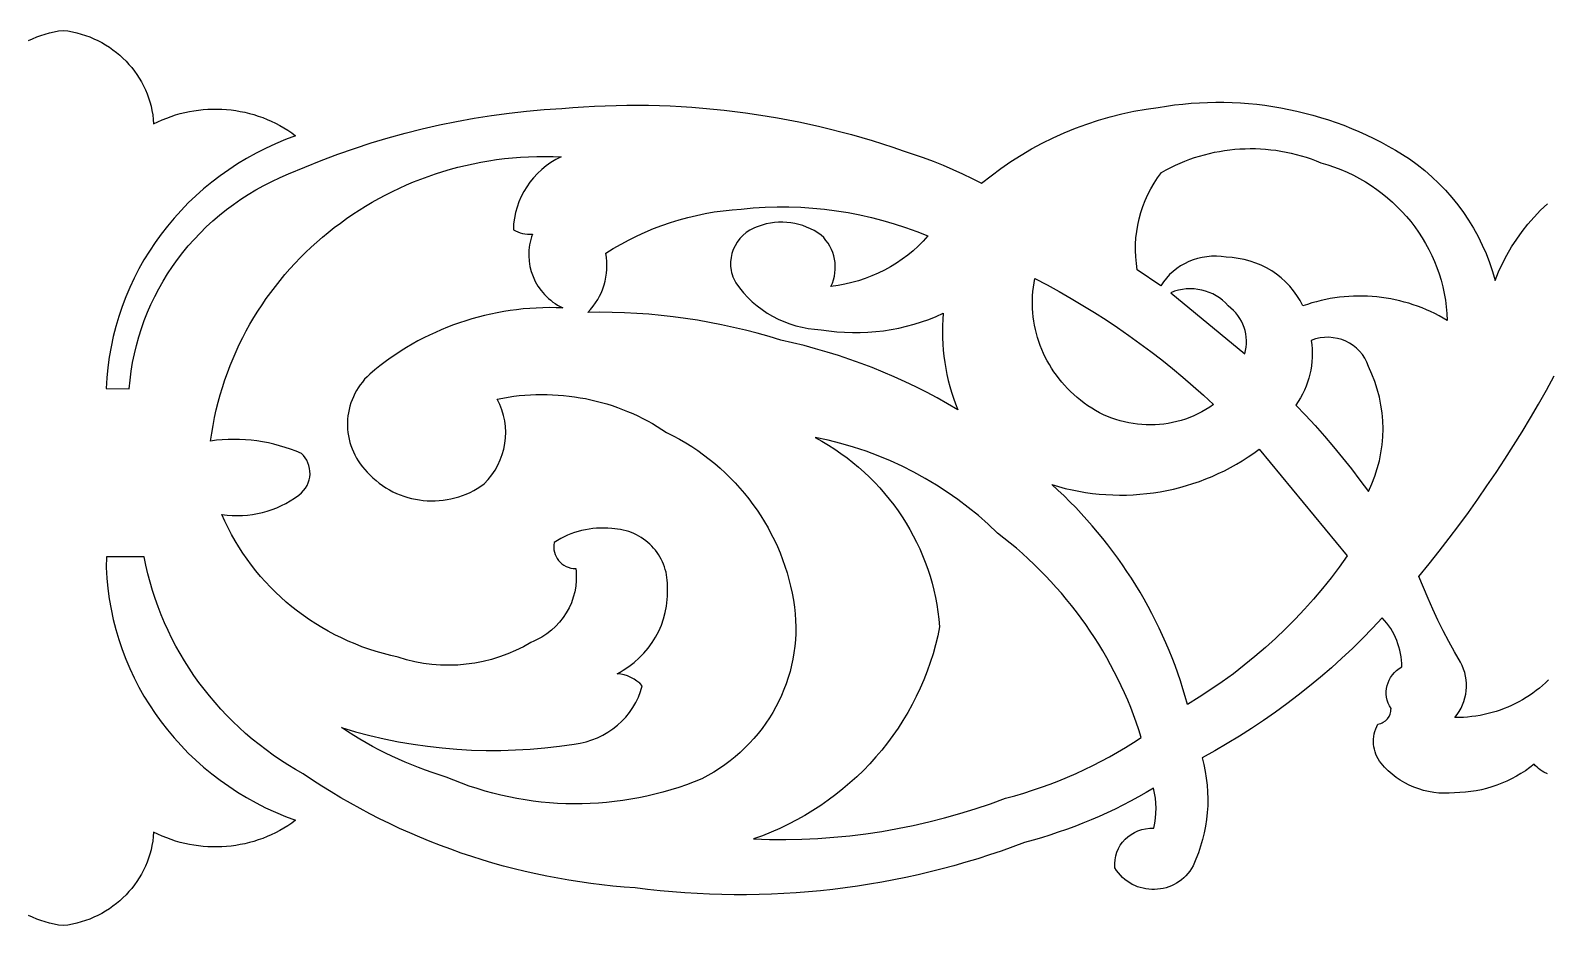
# Model space of a CAD drawing. Extents: x 3705 to 4265, y -775 to -720.
# Drawn here: x 3888.8 to 3980.8, y -774.5 to -720.2 of the extents above; entities that cross this region are included whole.
import ezdxf

# ---------------------------------------------------------------- set-up
doc = ezdxf.new("R2010")
doc.units = 0
doc.layers.add('CADRE', color=1, linetype='CONTINUOUS')

msp = doc.modelspace()

# ---------------------------------------------------------------- linework, layer by layer
at = {"layer": 'CADRE'}
for points in [[(3888.644, -720.851), (3888.889, -720.736), (3889.139, -720.632), (3889.394, -720.537), (3889.656, -720.453), (3889.922, -720.38), (3890.193, -720.318), (3890.469, -720.267), (3890.749, -720.229), (3891.029, -720.267), (3891.305, -720.318), (3891.576, -720.38), (3891.842, -720.453), (3892.104, -720.537), (3892.359, -720.632), (3892.609, -720.736), (3892.854, -720.851), (3893.091, -720.976), (3893.323, -721.11), (3893.548, -721.254), (3893.765, -721.406), (3893.976, -721.567), (3894.178, -721.736), (3894.373, -721.914), (3894.56, -722.099), (3894.739, -722.292), (3894.909, -722.492), (3895.07, -722.699), (3895.222, -722.913), (3895.365, -723.133), (3895.497, -723.36), (3895.62, -723.592), (3895.733, -723.83), (3895.835, -724.073), (3895.927, -724.322), (3896.007, -724.575), (3896.076, -724.833), (3896.134, -725.095), (3896.18, -725.361), (3896.213, -725.63), (3896.235, -725.903), (3896.496, -725.775), (3896.76, -725.656), (3897.028, -725.547), (3897.298, -725.449), (3897.571, -725.36), (3897.846, -725.281), (3898.122, -725.212), (3898.401, -725.152), (3898.681, -725.103), (3898.961, -725.063), (3899.243, -725.033), (3899.525, -725.013), (3899.808, -725.003), (3900.09, -725.002), (3900.372, -725.011), (3900.653, -725.03), (3900.934, -725.058), (3901.214, -725.096), (3901.492, -725.144), (3901.768, -725.201), (3902.042, -725.268), (3902.315, -725.344), (3902.584, -725.429), (3902.851, -725.524), (3903.115, -725.629), (3903.375, -725.743), (3903.632, -725.867), (3903.885, -725.999), (3904.134, -726.141), (3904.378, -726.293), (3904.617, -726.454), (3904.852, -726.624), (3904.23, -726.857), (3903.622, -727.112), (3903.027, -727.387), (3902.446, -727.682), (3901.878, -727.997), (3901.326, -728.33), (3900.788, -728.682), (3900.266, -729.052), (3899.76, -729.44), (3899.269, -729.844), (3898.796, -730.265), (3898.339, -730.702), (3897.9, -731.154), (3897.478, -731.621), (3897.074, -732.102), (3896.689, -732.597), (3896.323, -733.105), (3895.976, -733.626), (3895.648, -734.159), (3895.341, -734.703), (3895.054, -735.259), (3894.789, -735.826), (3894.544, -736.403), (3894.321, -736.989), (3894.12, -737.584), (3893.941, -738.188), (3893.785, -738.8), (3893.653, -739.419), (3893.544, -740.045), (3893.459, -740.678), (3893.398, -741.317), (3893.362, -741.961), (3894.759, -741.985), (3894.807, -741.446), (3894.874, -740.912), (3894.96, -740.383), (3895.065, -739.859), (3895.188, -739.341), (3895.33, -738.829), (3895.489, -738.324), (3895.666, -737.826), (3895.86, -737.334), (3896.071, -736.851), (3896.299, -736.376), (3896.543, -735.909), (3896.803, -735.451), (3897.079, -735.002), (3897.371, -734.563), (3897.677, -734.134), (3897.999, -733.715), (3898.336, -733.307), (3898.686, -732.91), (3899.051, -732.524), (3899.43, -732.151), (3899.822, -731.79), (3900.228, -731.441), (3900.647, -731.106), (3901.078, -730.784), (3901.521, -730.476), (3901.977, -730.183), (3902.445, -729.903), (3902.924, -729.639), (3903.414, -729.391), (3903.915, -729.158), (3904.427, -728.941), (3905.412, -728.52), (3906.405, -728.121), (3907.407, -727.745), (3908.417, -727.392), (3909.434, -727.061), (3910.459, -726.754), (3911.49, -726.469), (3912.528, -726.208), (3913.572, -725.97), (3914.621, -725.755), (3915.676, -725.564), (3916.735, -725.397), (3917.799, -725.253), (3918.866, -725.132), (3919.937, -725.036), (3921.011, -724.964), (3921.668, -724.91), (3922.326, -724.864), (3922.983, -724.828), (3923.641, -724.8), (3924.299, -724.781), (3924.957, -724.771), (3925.614, -724.769), (3926.271, -724.777), (3926.928, -724.793), (3927.584, -724.817), (3928.24, -724.85), (3928.895, -724.892), (3929.549, -724.943), (3930.202, -725.002), (3930.855, -725.07), (3931.506, -725.146), (3932.156, -725.231), (3932.805, -725.325), (3933.453, -725.427), (3934.099, -725.538), (3934.743, -725.658), (3935.387, -725.786), (3936.028, -725.922), (3936.668, -726.067), (3937.305, -726.221), (3937.941, -726.383), (3938.575, -726.553), (3939.206, -726.732), (3939.836, -726.92), (3940.463, -727.116), (3941.087, -727.32), (3941.709, -727.533), (3942.326, -727.731), (3942.937, -727.943), (3943.542, -728.169), (3944.141, -728.41), (3944.735, -728.664), (3945.322, -728.932), (3945.902, -729.214), (3946.475, -729.509), (3947.052, -729.049), (3947.644, -728.61), (3948.251, -728.193), (3948.872, -727.798), (3949.506, -727.426), (3950.154, -727.076), (3950.814, -726.75), (3951.485, -726.448), (3952.168, -726.169), (3952.86, -725.913), (3953.562, -725.683), (3954.273, -725.476), (3954.992, -725.295), (3955.719, -725.139), (3956.453, -725.008), (3957.192, -724.903), (3957.69, -724.823), (3958.188, -724.755), (3958.687, -724.699), (3959.187, -724.654), (3959.686, -724.621), (3960.185, -724.6), (3960.684, -724.591), (3961.182, -724.593), (3961.68, -724.607), (3962.177, -724.632), (3962.672, -724.669), (3963.166, -724.717), (3963.659, -724.777), (3964.149, -724.848), (3964.638, -724.93), (3965.124, -725.024), (3965.608, -725.129), (3966.09, -725.245), (3966.568, -725.372), (3967.043, -725.51), (3967.515, -725.66), (3967.984, -725.82), (3968.448, -725.991), (3968.909, -726.174), (3969.366, -726.367), (3969.818, -726.571), (3970.266, -726.786), (3970.709, -727.011), (3971.146, -727.248), (3971.579, -727.494), (3972.006, -727.752), (3972.428, -728.02), (3972.903, -728.366), (3973.361, -728.73), (3973.8, -729.112), (3974.22, -729.512), (3974.622, -729.928), (3975.003, -730.36), (3975.365, -730.808), (3975.706, -731.27), (3976.025, -731.746), (3976.323, -732.235), (3976.599, -732.737), (3976.853, -733.251), (3977.083, -733.776), (3977.29, -734.311), (3977.473, -734.856), (3977.631, -735.411), (3977.846, -734.881), (3978.085, -734.363), (3978.348, -733.858), (3978.634, -733.367), (3978.943, -732.891), (3979.274, -732.43), (3979.627, -731.984), (3980, -731.555), (3980.393, -731.143), (3980.806, -730.749)], [(3980.875, -759.629), (3980.696, -759.802), (3980.511, -759.968), (3980.321, -760.129), (3980.126, -760.284), (3979.926, -760.432), (3979.722, -760.573), (3979.513, -760.709), (3979.3, -760.837), (3979.082, -760.959), (3978.861, -761.074), (3978.636, -761.182), (3978.408, -761.283), (3978.176, -761.377), (3977.941, -761.464), (3977.703, -761.543), (3977.462, -761.616), (3977.218, -761.68), (3976.972, -761.737), (3976.723, -761.787), (3976.472, -761.828), (3976.219, -761.862), (3975.965, -761.888), (3975.708, -761.906), (3975.451, -761.916), (3975.192, -761.917), (3975.333, -761.734), (3975.458, -761.543), (3975.568, -761.346), (3975.663, -761.142), (3975.741, -760.934), (3975.803, -760.721), (3975.85, -760.505), (3975.88, -760.286), (3975.894, -760.066), (3975.892, -759.846), (3975.874, -759.625), (3975.839, -759.406), (3975.787, -759.189), (3975.719, -758.974), (3975.634, -758.763), (3975.532, -758.557), (3975.17, -757.929), (3974.821, -757.294), (3974.486, -756.652), (3974.164, -756.004), (3973.856, -755.35), (3973.561, -754.69), (3973.28, -754.024), (3973.013, -753.353), (3973.633, -752.59), (3974.243, -751.821), (3974.843, -751.044), (3975.433, -750.259), (3976.013, -749.468), (3976.582, -748.67), (3977.14, -747.866), (3977.688, -747.054), (3978.225, -746.236), (3978.752, -745.411), (3979.268, -744.58), (3979.773, -743.743), (3980.267, -742.899), (3980.751, -742.049), (3981.223, -741.194)], [(3980.817, -765.337), (3980.588, -765.228), (3980.478, -765.164), (3980.373, -765.094), (3980.272, -765.017), (3980.175, -764.933), (3980.084, -764.844), (3979.997, -764.749), (3979.74, -764.95), (3979.474, -765.139), (3979.201, -765.317), (3978.921, -765.482), (3978.634, -765.636), (3978.342, -765.777), (3978.043, -765.906), (3977.739, -766.022), (3977.431, -766.125), (3977.117, -766.216), (3976.8, -766.294), (3976.48, -766.358), (3976.156, -766.409), (3975.829, -766.447), (3975.5, -766.471), (3975.169, -766.481), (3974.85, -766.506), (3974.533, -766.511), (3974.218, -766.497), (3973.905, -766.463), (3973.597, -766.411), (3973.294, -766.34), (3972.996, -766.25), (3972.705, -766.143), (3972.422, -766.019), (3972.147, -765.878), (3971.881, -765.719), (3971.625, -765.545), (3971.38, -765.354), (3971.148, -765.148), (3970.928, -764.926), (3970.721, -764.69), (3970.625, -764.559), (3970.539, -764.422), (3970.464, -764.282), (3970.401, -764.137), (3970.349, -763.989), (3970.307, -763.838), (3970.277, -763.685), (3970.259, -763.531), (3970.251, -763.376), (3970.255, -763.22), (3970.27, -763.065), (3970.297, -762.911), (3970.336, -762.758), (3970.386, -762.608), (3970.447, -762.46), (3970.52, -762.315), (3970.607, -762.297), (3970.69, -762.272), (3970.77, -762.24), (3970.845, -762.201), (3970.983, -762.106), (3971.1, -761.99), (3971.195, -761.856), (3971.264, -761.707), (3971.306, -761.546), (3971.315, -761.462), (3971.317, -761.376), (3971.22, -761.21), (3971.144, -761.038), (3971.087, -760.863), (3971.05, -760.685), (3971.031, -760.506), (3971.031, -760.327), (3971.049, -760.149), (3971.085, -759.975), (3971.138, -759.804), (3971.208, -759.639), (3971.295, -759.481), (3971.399, -759.332), (3971.518, -759.192), (3971.654, -759.063), (3971.804, -758.946), (3971.97, -758.843), (3971.966, -758.637), (3971.951, -758.432), (3971.927, -758.229), (3971.894, -758.028), (3971.851, -757.829), (3971.799, -757.633), (3971.737, -757.439), (3971.667, -757.248), (3971.587, -757.06), (3971.498, -756.876), (3971.401, -756.696), (3971.296, -756.521), (3971.181, -756.35), (3971.059, -756.183), (3970.928, -756.022), (3970.789, -755.866), (3970.196, -756.499), (3969.59, -757.119), (3968.972, -757.726), (3968.34, -758.32), (3967.697, -758.9), (3967.04, -759.467), (3966.372, -760.021), (3965.692, -760.561), (3965.001, -761.087), (3964.298, -761.598), (3963.584, -762.096), (3962.859, -762.579), (3962.123, -763.047), (3961.377, -763.5), (3960.621, -763.938), (3959.854, -764.361), (3959.958, -764.771), (3960.043, -765.183), (3960.109, -765.597), (3960.157, -766.013), (3960.187, -766.429), (3960.198, -766.846), (3960.191, -767.263), (3960.165, -767.678), (3960.121, -768.092), (3960.059, -768.505), (3959.979, -768.914), (3959.88, -769.321), (3959.764, -769.723), (3959.629, -770.122), (3959.477, -770.515), (3959.306, -770.904), (3959.211, -771.073), (3959.107, -771.232), (3958.993, -771.381), (3958.87, -771.519), (3958.74, -771.647), (3958.603, -771.763), (3958.459, -771.87), (3958.309, -771.965), (3958.154, -772.05), (3957.994, -772.124), (3957.83, -772.188), (3957.663, -772.241), (3957.493, -772.283), (3957.32, -772.314), (3957.146, -772.335), (3956.972, -772.345), (3956.796, -772.344), (3956.622, -772.332), (3956.448, -772.31), (3956.275, -772.276), (3956.105, -772.232), (3955.938, -772.177), (3955.775, -772.111), (3955.615, -772.034), (3955.46, -771.947), (3955.31, -771.848), (3955.167, -771.738), (3955.03, -771.618), (3954.9, -771.486), (3954.779, -771.344), (3954.665, -771.19), (3954.561, -771.025), (3954.551, -770.779), (3954.569, -770.538), (3954.613, -770.304), (3954.682, -770.08), (3954.775, -769.866), (3954.89, -769.665), (3955.025, -769.476), (3955.18, -769.303), (3955.352, -769.146), (3955.541, -769.007), (3955.744, -768.888), (3955.961, -768.789), (3956.189, -768.712), (3956.428, -768.659), (3956.676, -768.632), (3956.932, -768.631), (3956.99, -768.329), (3957.03, -768.026), (3957.054, -767.722), (3957.06, -767.417), (3957.048, -767.112), (3957.019, -766.808), (3956.973, -766.506), (3956.909, -766.205), (3956.45, -766.473), (3955.986, -766.733), (3955.518, -766.985), (3955.045, -767.228), (3954.569, -767.464), (3954.088, -767.691), (3953.603, -767.91), (3953.114, -768.12), (3952.622, -768.323), (3952.126, -768.516), (3951.626, -768.702), (3951.123, -768.878), (3950.617, -769.047), (3950.107, -769.206), (3949.594, -769.357), (3949.079, -769.499), (3948.374, -769.761), (3947.665, -770.012), (3946.953, -770.251), (3946.238, -770.479), (3945.52, -770.696), (3944.798, -770.902), (3944.074, -771.096), (3943.347, -771.28), (3942.618, -771.452), (3941.886, -771.612), (3941.152, -771.761), (3940.415, -771.899), (3939.677, -772.026), (3938.937, -772.141), (3938.195, -772.245), (3937.452, -772.338), (3936.707, -772.419), (3935.961, -772.488), (3935.214, -772.547), (3934.466, -772.593), (3933.717, -772.629), (3932.967, -772.652), (3932.217, -772.665), (3931.466, -772.665), (3930.715, -772.655), (3929.964, -772.632), (3929.212, -772.598), (3928.461, -772.553), (3927.71, -772.495), (3926.96, -772.427), (3926.21, -772.346), (3925.461, -772.254), (3924.783, -772.204), (3924.106, -772.142), (3923.432, -772.069), (3922.759, -771.986), (3922.089, -771.891), (3921.421, -771.785), (3920.755, -771.668), (3920.092, -771.541), (3919.432, -771.402), (3918.775, -771.253), (3918.12, -771.093), (3917.469, -770.922), (3916.821, -770.741), (3916.176, -770.549), (3915.535, -770.347), (3914.898, -770.134), (3914.264, -769.91), (3913.635, -769.677), (3913.009, -769.432), (3912.388, -769.178), (3911.771, -768.913), (3911.159, -768.638), (3910.551, -768.353), (3909.949, -768.058), (3909.351, -767.753), (3908.758, -767.437), (3908.17, -767.112), (3907.588, -766.777), (3907.011, -766.432), (3906.44, -766.077), (3905.875, -765.712), (3905.316, -765.338), (3904.845, -765.069), (3904.383, -764.79), (3903.931, -764.498), (3903.488, -764.196), (3903.055, -763.882), (3902.632, -763.558), (3902.219, -763.224), (3901.816, -762.879), (3901.424, -762.524), (3901.042, -762.16), (3900.67, -761.786), (3900.31, -761.403), (3899.961, -761.01), (3899.623, -760.609), (3899.296, -760.2), (3898.982, -759.782), (3898.678, -759.356), (3898.387, -758.922), (3898.108, -758.481), (3897.841, -758.032), (3897.587, -757.576), (3897.346, -757.113), (3897.117, -756.644), (3896.901, -756.168), (3896.698, -755.686), (3896.509, -755.198), (3896.333, -754.704), (3896.171, -754.205), (3896.023, -753.701), (3895.889, -753.191), (3895.769, -752.677), (3895.663, -752.158), (3893.376, -752.158), (3893.362, -752.808), (3893.398, -753.453), (3893.459, -754.091), (3893.544, -754.724), (3893.653, -755.35), (3893.785, -755.97), (3893.941, -756.582), (3894.12, -757.185), (3894.321, -757.781), (3894.544, -758.367), (3894.789, -758.944), (3895.054, -759.51), (3895.341, -760.066), (3895.648, -760.611), (3895.976, -761.144), (3896.323, -761.665), (3896.689, -762.173), (3897.074, -762.668), (3897.478, -763.149), (3897.9, -763.616), (3898.339, -764.068), (3898.796, -764.504), (3899.269, -764.925), (3899.76, -765.33), (3900.266, -765.717), (3900.788, -766.087), (3901.326, -766.439), (3901.878, -766.773), (3902.446, -767.088), (3903.027, -767.383), (3903.622, -767.658), (3904.23, -767.912), (3904.852, -768.146), (3904.617, -768.316), (3904.378, -768.477), (3904.134, -768.628), (3903.885, -768.77), (3903.632, -768.903), (3903.375, -769.026), (3903.115, -769.14), (3902.851, -769.245), (3902.584, -769.34), (3902.315, -769.426), (3902.042, -769.502), (3901.768, -769.569), (3901.492, -769.626), (3901.214, -769.673), (3900.934, -769.711), (3900.653, -769.74), (3900.372, -769.758), (3900.09, -769.767), (3899.808, -769.767), (3899.525, -769.756), (3899.243, -769.736), (3898.961, -769.706), (3898.681, -769.667), (3898.401, -769.617), (3898.122, -769.558), (3897.846, -769.489), (3897.571, -769.41), (3897.298, -769.321), (3897.028, -769.222), (3896.76, -769.113), (3896.496, -768.995), (3896.235, -768.866), (3896.213, -769.139), (3896.18, -769.409), (3896.134, -769.675), (3896.076, -769.937), (3896.007, -770.194), (3895.927, -770.448), (3895.835, -770.696), (3895.733, -770.939), (3895.62, -771.177), (3895.497, -771.41), (3895.365, -771.636), (3895.222, -771.857), (3895.07, -772.07), (3894.909, -772.278), (3894.739, -772.478), (3894.56, -772.671), (3894.373, -772.856), (3894.178, -773.033), (3893.976, -773.203), (3893.765, -773.364), (3893.548, -773.516), (3893.323, -773.659), (3893.091, -773.793), (3892.854, -773.918), (3892.609, -774.033), (3892.359, -774.138), (3892.104, -774.233), (3891.842, -774.317), (3891.576, -774.39), (3891.305, -774.452), (3891.029, -774.502), (3890.749, -774.541), (3890.469, -774.502), (3890.193, -774.452), (3889.922, -774.39), (3889.656, -774.317), (3889.394, -774.233), (3889.139, -774.138), (3888.889, -774.033), (3888.644, -773.918)]]:
    msp.add_lwpolyline(points, dxfattribs=at)
for points in [[(3955.919, -734.759), (3955.863, -734.368), (3955.827, -733.977), (3955.812, -733.586), (3955.817, -733.196), (3955.842, -732.808), (3955.887, -732.422), (3955.951, -732.039), (3956.035, -731.66), (3956.139, -731.286), (3956.261, -730.916), (3956.402, -730.553), (3956.562, -730.196), (3956.741, -729.846), (3956.938, -729.505), (3957.154, -729.172), (3957.387, -728.849), (3957.665, -728.694), (3957.946, -728.548), (3958.23, -728.411), (3958.518, -728.283), (3958.809, -728.163), (3959.102, -728.052), (3959.399, -727.949), (3959.697, -727.856), (3959.998, -727.771), (3960.301, -727.695), (3960.606, -727.627), (3960.913, -727.569), (3961.221, -727.519), (3961.53, -727.478), (3961.84, -727.446), (3962.15, -727.422), (3962.462, -727.408), (3962.774, -727.402), (3963.085, -727.405), (3963.397, -727.417), (3963.709, -727.438), (3964.02, -727.468), (3964.331, -727.507), (3964.64, -727.554), (3964.949, -727.611), (3965.256, -727.676), (3965.562, -727.751), (3965.866, -727.834), (3966.168, -727.927), (3966.468, -728.028), (3966.766, -728.139), (3967.061, -728.258), (3967.473, -728.382), (3967.877, -728.52), (3968.273, -728.673), (3968.659, -728.841), (3969.037, -729.022), (3969.406, -729.217), (3969.764, -729.425), (3970.113, -729.646), (3970.452, -729.88), (3970.78, -730.125), (3971.097, -730.383), (3971.404, -730.651), (3971.698, -730.931), (3971.982, -731.221), (3972.253, -731.522), (3972.511, -731.832), (3972.757, -732.151), (3972.991, -732.48), (3973.21, -732.818), (3973.417, -733.164), (3973.61, -733.518), (3973.788, -733.879), (3973.952, -734.248), (3974.101, -734.623), (3974.236, -735.005), (3974.355, -735.393), (3974.458, -735.787), (3974.546, -736.186), (3974.617, -736.59), (3974.672, -736.999), (3974.71, -737.412), (3974.73, -737.829), (3974.483, -737.684), (3974.232, -737.546), (3973.978, -737.415), (3973.721, -737.292), (3973.461, -737.177), (3973.198, -737.069), (3972.932, -736.968), (3972.664, -736.875), (3972.394, -736.789), (3972.122, -736.712), (3971.849, -736.641), (3971.573, -736.578), (3971.296, -736.523), (3971.017, -736.476), (3970.738, -736.436), (3970.457, -736.403), (3970.176, -736.379), (3969.894, -736.362), (3969.611, -736.353), (3969.328, -736.351), (3969.045, -736.358), (3968.762, -736.372), (3968.479, -736.394), (3968.197, -736.423), (3967.915, -736.461), (3967.634, -736.506), (3967.353, -736.559), (3967.074, -736.62), (3966.796, -736.689), (3966.52, -736.766), (3966.245, -736.851), (3965.972, -736.944), (3965.802, -736.621), (3965.61, -736.313), (3965.398, -736.021), (3965.168, -735.746), (3964.919, -735.488), (3964.653, -735.248), (3964.371, -735.027), (3964.075, -734.825), (3963.765, -734.643), (3963.443, -734.482), (3963.109, -734.343), (3962.765, -734.225), (3962.412, -734.131), (3962.051, -734.06), (3961.683, -734.014), (3961.309, -733.992), (3961.016, -733.952), (3960.723, -733.934), (3960.433, -733.937), (3960.145, -733.962), (3959.862, -734.007), (3959.584, -734.072), (3959.313, -734.157), (3959.049, -734.261), (3958.794, -734.383), (3958.548, -734.524), (3958.314, -734.682), (3958.091, -734.858), (3957.882, -735.05), (3957.687, -735.258), (3957.507, -735.482), (3957.344, -735.721)], [(3899.691, -745.143), (3899.76, -744.665), (3899.84, -744.19), (3899.931, -743.72), (3900.034, -743.255), (3900.147, -742.794), (3900.271, -742.337), (3900.407, -741.885), (3900.552, -741.438), (3900.709, -740.997), (3900.875, -740.56), (3901.052, -740.128), (3901.238, -739.702), (3901.434, -739.281), (3901.64, -738.865), (3901.856, -738.456), (3902.081, -738.052), (3902.315, -737.654), (3902.558, -737.263), (3902.811, -736.877), (3903.072, -736.498), (3903.341, -736.125), (3903.619, -735.759), (3903.906, -735.399), (3904.2, -735.046), (3904.503, -734.7), (3904.813, -734.362), (3905.132, -734.03), (3905.457, -733.705), (3905.791, -733.388), (3906.131, -733.079), (3906.479, -732.777), (3906.833, -732.483), (3907.195, -732.197), (3907.563, -731.919), (3907.938, -731.649), (3908.319, -731.387), (3908.706, -731.134), (3909.099, -730.889), (3909.499, -730.652), (3909.904, -730.425), (3910.314, -730.206), (3910.73, -729.996), (3911.152, -729.796), (3911.579, -729.604), (3912.01, -729.422), (3912.447, -729.25), (3912.888, -729.087), (3913.334, -728.934), (3913.784, -728.79), (3914.239, -728.657), (3914.698, -728.533), (3915.16, -728.42), (3915.627, -728.317), (3916.097, -728.225), (3916.571, -728.143), (3917.048, -728.072), (3917.528, -728.011), (3918.012, -727.962), (3918.498, -727.924), (3918.987, -727.896), (3919.479, -727.88), (3919.973, -727.876), (3920.47, -727.883), (3920.968, -727.902), (3920.648, -728.067), (3920.342, -728.253), (3920.053, -728.456), (3919.781, -728.678), (3919.525, -728.915), (3919.288, -729.169), (3919.07, -729.436), (3918.871, -729.717), (3918.692, -730.011), (3918.534, -730.315), (3918.398, -730.63), (3918.284, -730.955), (3918.192, -731.287), (3918.124, -731.627), (3918.08, -731.973), (3918.061, -732.325), (3918.193, -732.397), (3918.331, -732.459), (3918.472, -732.509), (3918.617, -732.548), (3918.765, -732.576), (3918.915, -732.592), (3919.066, -732.596), (3919.218, -732.588), (3919.161, -732.751), (3919.113, -732.914), (3919.072, -733.078), (3919.04, -733.243), (3919.016, -733.408), (3919, -733.573), (3918.992, -733.737), (3918.991, -733.901), (3919.013, -734.227), (3919.065, -734.548), (3919.146, -734.862), (3919.255, -735.167), (3919.392, -735.462), (3919.556, -735.744), (3919.746, -736.012), (3919.96, -736.263), (3920.077, -736.382), (3920.2, -736.496), (3920.328, -736.606), (3920.463, -736.71), (3920.603, -736.808), (3920.749, -736.901), (3920.9, -736.987), (3921.057, -737.068), (3920.654, -737.055), (3920.252, -737.051), (3919.852, -737.057), (3919.452, -737.073), (3919.053, -737.098), (3918.656, -737.131), (3918.26, -737.175), (3917.866, -737.227), (3917.474, -737.289), (3917.084, -737.359), (3916.696, -737.439), (3916.311, -737.527), (3915.927, -737.624), (3915.547, -737.73), (3915.17, -737.845), (3914.795, -737.969), (3914.424, -738.101), (3914.056, -738.242), (3913.691, -738.392), (3913.33, -738.55), (3912.973, -738.716), (3912.62, -738.891), (3912.271, -739.074), (3911.927, -739.265), (3911.587, -739.465), (3911.251, -739.672), (3910.921, -739.888), (3910.595, -740.112), (3910.275, -740.344), (3909.959, -740.583), (3909.65, -740.831), (3909.346, -741.086), (3909.188, -741.239), (3909.039, -741.398), (3908.901, -741.562), (3908.772, -741.731), (3908.653, -741.905), (3908.544, -742.084), (3908.445, -742.266), (3908.356, -742.452), (3908.276, -742.641), (3908.207, -742.833), (3908.147, -743.028), (3908.097, -743.224), (3908.057, -743.422), (3908.027, -743.622), (3908.007, -743.823), (3907.997, -744.024), (3907.997, -744.226), (3908.006, -744.427), (3908.026, -744.628), (3908.056, -744.828), (3908.095, -745.027), (3908.145, -745.224), (3908.204, -745.419), (3908.274, -745.612), (3908.353, -745.802), (3908.443, -745.989), (3908.543, -746.172), (3908.652, -746.352), (3908.772, -746.527), (3908.902, -746.698), (3909.042, -746.863), (3909.192, -747.024), (3909.364, -747.208), (3909.544, -747.382), (3909.731, -747.546), (3909.924, -747.7), (3910.123, -747.844), (3910.328, -747.978), (3910.538, -748.101), (3910.752, -748.214), (3910.972, -748.317), (3911.195, -748.409), (3911.422, -748.492), (3911.652, -748.563), (3911.885, -748.624), (3912.12, -748.675), (3912.357, -748.715), (3912.596, -748.745), (3912.836, -748.763), (3913.077, -748.772), (3913.318, -748.769), (3913.559, -748.756), (3913.799, -748.731), (3914.039, -748.696), (3914.277, -748.651), (3914.513, -748.594), (3914.748, -748.526), (3914.98, -748.447), (3915.208, -748.357), (3915.434, -748.256), (3915.656, -748.144), (3915.873, -748.021), (3916.086, -747.886), (3916.294, -747.74), (3916.541, -747.475), (3916.762, -747.195), (3916.957, -746.902), (3917.127, -746.597), (3917.271, -746.282), (3917.389, -745.958), (3917.481, -745.627), (3917.546, -745.291), (3917.584, -744.951), (3917.595, -744.609), (3917.579, -744.266), (3917.535, -743.924), (3917.463, -743.585), (3917.363, -743.249), (3917.235, -742.919), (3917.079, -742.597), (3917.414, -742.532), (3917.75, -742.476), (3918.086, -742.428), (3918.423, -742.389), (3918.76, -742.358), (3919.097, -742.336), (3919.434, -742.323), (3919.771, -742.317), (3920.108, -742.32), (3920.444, -742.332), (3920.779, -742.351), (3921.113, -742.379), (3921.447, -742.415), (3921.779, -742.459), (3922.109, -742.512), (3922.439, -742.572), (3922.766, -742.641), (3923.092, -742.718), (3923.415, -742.802), (3923.737, -742.895), (3924.056, -742.996), (3924.372, -743.105), (3924.686, -743.221), (3924.997, -743.346), (3925.305, -743.478), (3925.61, -743.618), (3925.911, -743.766), (3926.209, -743.921), (3926.503, -744.085), (3926.794, -744.256), (3927.08, -744.434), (3927.363, -744.62), (3927.756, -744.82), (3928.142, -745.031), (3928.519, -745.252), (3928.889, -745.484), (3929.249, -745.726), (3929.601, -745.977), (3929.944, -746.239), (3930.278, -746.51), (3930.603, -746.79), (3930.918, -747.079), (3931.224, -747.377), (3931.519, -747.683), (3931.805, -747.998), (3932.081, -748.32), (3932.347, -748.651), (3932.602, -748.988), (3932.847, -749.333), (3933.08, -749.686), (3933.303, -750.045), (3933.514, -750.41), (3933.715, -750.782), (3933.903, -751.16), (3934.08, -751.544), (3934.245, -751.933), (3934.398, -752.328), (3934.539, -752.728), (3934.668, -753.133), (3934.784, -753.542), (3934.887, -753.956), (3934.977, -754.374), (3935.054, -754.796), (3935.118, -755.221), (3935.161, -755.621), (3935.188, -756.019), (3935.2, -756.415), (3935.195, -756.81), (3935.175, -757.203), (3935.14, -757.593), (3935.09, -757.981), (3935.025, -758.365), (3934.945, -758.745), (3934.85, -759.121), (3934.742, -759.493), (3934.619, -759.861), (3934.482, -760.223), (3934.331, -760.579), (3934.167, -760.93), (3933.99, -761.274), (3933.8, -761.612), (3933.596, -761.943), (3933.38, -762.267), (3933.152, -762.582), (3932.911, -762.89), (3932.658, -763.189), (3932.393, -763.48), (3932.117, -763.761), (3931.829, -764.032), (3931.529, -764.294), (3931.219, -764.545), (3930.897, -764.786), (3930.565, -765.016), (3930.223, -765.234), (3929.87, -765.44), (3929.507, -765.634), (3929.039, -765.821), (3928.569, -765.996), (3928.094, -766.159), (3927.617, -766.309), (3927.137, -766.447), (3926.654, -766.573), (3926.168, -766.686), (3925.681, -766.787), (3925.191, -766.876), (3924.7, -766.952), (3924.208, -767.017), (3923.714, -767.069), (3923.22, -767.108), (3922.725, -767.135), (3922.229, -767.151), (3921.733, -767.153), (3921.238, -767.144), (3920.742, -767.122), (3920.248, -767.088), (3919.754, -767.042), (3919.261, -766.983), (3918.769, -766.912), (3918.279, -766.829), (3917.791, -766.734), (3917.305, -766.626), (3916.822, -766.506), (3916.341, -766.374), (3915.862, -766.229), (3915.387, -766.073), (3914.915, -765.904), (3914.447, -765.722), (3913.983, -765.529), (3913.56, -765.397), (3913.141, -765.257), (3912.724, -765.109), (3912.311, -764.954), (3911.9, -764.792), (3911.494, -764.622), (3911.09, -764.445), (3910.69, -764.26), (3910.294, -764.068), (3909.902, -763.869), (3909.514, -763.663), (3909.129, -763.449), (3908.749, -763.228), (3908.373, -763.001), (3908.001, -762.766), (3907.634, -762.524), (3908.491, -762.776), (3909.354, -763.003), (3910.223, -763.204), (3911.096, -763.381), (3911.974, -763.532), (3912.855, -763.658), (3913.74, -763.759), (3914.627, -763.835), (3915.515, -763.885), (3916.405, -763.91), (3917.296, -763.91), (3918.187, -763.884), (3919.078, -763.833), (3919.968, -763.756), (3920.856, -763.654), (3921.742, -763.526), (3922.113, -763.469), (3922.475, -763.386), (3922.826, -763.277), (3923.166, -763.143), (3923.492, -762.987), (3923.804, -762.807), (3924.1, -762.606), (3924.38, -762.385), (3924.643, -762.144), (3924.886, -761.884), (3925.109, -761.607), (3925.311, -761.314), (3925.49, -761.005), (3925.646, -760.681), (3925.777, -760.344), (3925.881, -759.995), (3925.729, -759.84), (3925.563, -759.702), (3925.385, -759.581), (3925.195, -759.478), (3924.996, -759.394), (3924.789, -759.328), (3924.575, -759.282), (3924.356, -759.257), (3924.543, -759.157), (3924.724, -759.051), (3925.072, -758.821), (3925.399, -758.569), (3925.704, -758.298), (3925.988, -758.006), (3926.248, -757.698), (3926.484, -757.372), (3926.696, -757.032), (3926.882, -756.678), (3927.042, -756.312), (3927.175, -755.935), (3927.28, -755.549), (3927.356, -755.154), (3927.403, -754.752), (3927.416, -754.549), (3927.42, -754.345), (3927.417, -754.14), (3927.407, -753.934), (3927.408, -753.76), (3927.4, -753.589), (3927.383, -753.419), (3927.358, -753.252), (3927.325, -753.087), (3927.283, -752.926), (3927.233, -752.768), (3927.176, -752.612), (3927.111, -752.461), (3927.038, -752.313), (3926.959, -752.169), (3926.873, -752.03), (3926.78, -751.894), (3926.681, -751.764), (3926.575, -751.638), (3926.463, -751.517), (3926.346, -751.402), (3926.223, -751.292), (3926.094, -751.188), (3925.961, -751.09), (3925.822, -750.998), (3925.679, -750.912), (3925.531, -750.833), (3925.378, -750.761), (3925.222, -750.696), (3925.062, -750.638), (3924.898, -750.588), (3924.73, -750.545), (3924.559, -750.51), (3924.385, -750.484), (3924.209, -750.465), (3924.029, -750.456), (3923.799, -750.434), (3923.568, -750.423), (3923.338, -750.422), (3923.109, -750.431), (3922.881, -750.45), (3922.654, -750.48), (3922.429, -750.519), (3922.206, -750.567), (3921.986, -750.626), (3921.769, -750.694), (3921.554, -750.771), (3921.344, -750.858), (3921.137, -750.955), (3920.934, -751.06), (3920.736, -751.175), (3920.543, -751.299), (3920.518, -751.45), (3920.511, -751.599), (3920.521, -751.746), (3920.548, -751.888), (3920.591, -752.024), (3920.649, -752.155), (3920.72, -752.278), (3920.805, -752.393), (3920.902, -752.498), (3921.011, -752.593), (3921.13, -752.676), (3921.258, -752.746), (3921.395, -752.803), (3921.54, -752.845), (3921.693, -752.871), (3921.851, -752.88), (3921.87, -753.059), (3921.881, -753.238), (3921.88, -753.593), (3921.849, -753.943), (3921.788, -754.287), (3921.7, -754.623), (3921.584, -754.949), (3921.442, -755.264), (3921.274, -755.567), (3921.082, -755.856), (3920.867, -756.129), (3920.628, -756.386), (3920.368, -756.623), (3920.087, -756.841), (3919.786, -757.038), (3919.465, -757.211), (3919.299, -757.288), (3919.127, -757.36), (3918.669, -757.619), (3918.199, -757.853), (3917.718, -758.059), (3917.229, -758.239), (3916.731, -758.392), (3916.226, -758.517), (3915.716, -758.616), (3915.201, -758.687), (3914.683, -758.731), (3914.163, -758.747), (3913.642, -758.735), (3913.121, -758.695), (3912.602, -758.628), (3912.085, -758.532), (3911.573, -758.408), (3911.066, -758.256), (3910.617, -758.153), (3910.173, -758.038), (3909.735, -757.91), (3909.302, -757.77), (3908.875, -757.618), (3908.454, -757.454), (3908.039, -757.278), (3907.631, -757.09), (3907.229, -756.891), (3906.834, -756.681), (3906.447, -756.459), (3906.066, -756.227), (3905.694, -755.984), (3905.329, -755.731), (3904.972, -755.467), (3904.624, -755.193), (3904.284, -754.91), (3903.953, -754.616), (3903.631, -754.314), (3903.319, -754.001), (3903.015, -753.68), (3902.722, -753.35), (3902.439, -753.011), (3902.165, -752.663), (3901.903, -752.307), (3901.651, -751.943), (3901.41, -751.57), (3901.18, -751.19), (3900.961, -750.803), (3900.754, -750.408), (3900.559, -750.005), (3900.376, -749.596), (3900.687, -749.635), (3900.997, -749.658), (3901.308, -749.665), (3901.617, -749.658), (3901.925, -749.635), (3902.231, -749.597), (3902.534, -749.544), (3902.833, -749.477), (3903.129, -749.395), (3903.42, -749.298), (3903.706, -749.187), (3903.987, -749.062), (3904.261, -748.923), (3904.528, -748.771), (3904.788, -748.604), (3905.04, -748.424), (3905.199, -748.294), (3905.336, -748.152), (3905.452, -748), (3905.547, -747.84), (3905.621, -747.673), (3905.675, -747.502), (3905.709, -747.327), (3905.724, -747.151), (3905.721, -746.976), (3905.698, -746.803), (3905.658, -746.633), (3905.6, -746.469), (3905.525, -746.312), (3905.433, -746.165), (3905.324, -746.028), (3905.2, -745.903), (3904.875, -745.766), (3904.546, -745.64), (3904.213, -745.526), (3903.877, -745.424), (3903.537, -745.333), (3903.195, -745.255), (3902.85, -745.189), (3902.503, -745.135), (3902.154, -745.093), (3901.804, -745.063), (3901.452, -745.046), (3901.1, -745.04), (3900.748, -745.047), (3900.395, -745.067), (3900.043, -745.099)], [(3923.663, -733.756), (3924.126, -733.467), (3924.599, -733.194), (3925.08, -732.937), (3925.568, -732.695), (3926.064, -732.469), (3926.567, -732.259), (3927.077, -732.065), (3927.592, -731.888), (3928.113, -731.726), (3928.64, -731.582), (3929.171, -731.454), (3929.707, -731.342), (3930.247, -731.248), (3930.791, -731.171), (3931.338, -731.111), (3931.888, -731.068), (3932.612, -731.001), (3933.336, -730.957), (3934.061, -730.936), (3934.784, -730.938), (3935.507, -730.962), (3936.228, -731.009), (3936.947, -731.079), (3937.662, -731.171), (3938.375, -731.285), (3939.083, -731.421), (3939.787, -731.58), (3940.485, -731.76), (3941.178, -731.963), (3941.865, -732.187), (3942.545, -732.433), (3943.217, -732.702), (3942.932, -733.015), (3942.632, -733.314), (3942.32, -733.597), (3941.995, -733.865), (3941.657, -734.118), (3941.309, -734.354), (3940.949, -734.574), (3940.579, -734.777), (3940.2, -734.963), (3939.812, -735.131), (3939.416, -735.282), (3939.012, -735.415), (3938.602, -735.529), (3938.185, -735.625), (3937.762, -735.701), (3937.334, -735.758), (3937.421, -735.559), (3937.491, -735.355), (3937.543, -735.149), (3937.578, -734.941), (3937.596, -734.732), (3937.598, -734.524), (3937.583, -734.316), (3937.551, -734.11), (3937.504, -733.908), (3937.441, -733.709), (3937.362, -733.515), (3937.267, -733.326), (3937.157, -733.144), (3937.031, -732.97), (3936.891, -732.805), (3936.735, -732.649), (3936.527, -732.505), (3936.311, -732.376), (3936.088, -732.261), (3935.859, -732.161), (3935.625, -732.075), (3935.387, -732.004), (3935.145, -731.947), (3934.9, -731.906), (3934.652, -731.879), (3934.404, -731.868), (3934.154, -731.871), (3933.905, -731.891), (3933.656, -731.925), (3933.409, -731.975), (3933.164, -732.041), (3932.922, -732.122), (3932.787, -732.17), (3932.657, -732.224), (3932.532, -732.285), (3932.411, -732.351), (3932.187, -732.502), (3931.984, -732.673), (3931.803, -732.863), (3931.646, -733.07), (3931.513, -733.291), (3931.406, -733.524), (3931.324, -733.766), (3931.27, -734.016), (3931.243, -734.271), (3931.246, -734.529), (3931.278, -734.788), (3931.305, -734.917), (3931.34, -735.046), (3931.383, -735.173), (3931.434, -735.3), (3931.493, -735.424), (3931.561, -735.547), (3931.786, -735.858), (3932.029, -736.152), (3932.288, -736.431), (3932.562, -736.694), (3932.851, -736.94), (3933.153, -737.168), (3933.468, -737.379), (3933.795, -737.571), (3934.133, -737.744), (3934.482, -737.899), (3934.839, -738.033), (3935.205, -738.148), (3935.578, -738.241), (3935.959, -738.314), (3936.344, -738.365), (3936.735, -738.393), (3937.208, -738.463), (3937.683, -738.514), (3938.157, -738.548), (3938.632, -738.564), (3939.107, -738.562), (3939.58, -738.543), (3940.053, -738.506), (3940.523, -738.452), (3940.99, -738.38), (3941.455, -738.291), (3941.916, -738.184), (3942.373, -738.061), (3942.826, -737.92), (3943.273, -737.762), (3943.715, -737.587), (3944.15, -737.395), (3944.122, -737.768), (3944.104, -738.142), (3944.098, -738.515), (3944.104, -738.887), (3944.12, -739.259), (3944.147, -739.63), (3944.185, -740), (3944.235, -740.369), (3944.295, -740.737), (3944.366, -741.102), (3944.449, -741.466), (3944.542, -741.827), (3944.645, -742.186), (3944.76, -742.542), (3944.885, -742.895), (3945.022, -743.245), (3944.398, -742.879), (3943.768, -742.526), (3943.13, -742.186), (3942.485, -741.859), (3941.833, -741.547), (3941.175, -741.247), (3940.51, -740.962), (3939.84, -740.69), (3939.163, -740.433), (3938.481, -740.189), (3937.794, -739.959), (3937.101, -739.744), (3936.404, -739.543), (3935.702, -739.356), (3934.995, -739.184), (3934.284, -739.026), (3933.574, -738.809), (3932.859, -738.606), (3932.141, -738.419), (3931.42, -738.246), (3930.695, -738.088), (3929.967, -737.945), (3929.236, -737.816), (3928.502, -737.703), (3927.767, -737.605), (3927.029, -737.522), (3926.289, -737.453), (3925.548, -737.4), (3924.806, -737.362), (3924.062, -737.339), (3923.318, -737.332), (3922.573, -737.339), (3922.744, -737.156), (3922.901, -736.965), (3923.046, -736.766), (3923.178, -736.56), (3923.296, -736.347), (3923.401, -736.128), (3923.492, -735.904), (3923.569, -735.676), (3923.632, -735.443), (3923.681, -735.207), (3923.715, -734.969), (3923.735, -734.728), (3923.739, -734.486), (3923.729, -734.242), (3923.704, -733.999)], [(3949.706, -735.287), (3950.447, -735.675), (3951.18, -736.075), (3951.905, -736.487), (3952.623, -736.912), (3953.332, -737.349), (3954.033, -737.798), (3954.725, -738.259), (3955.409, -738.732), (3956.083, -739.217), (3956.749, -739.713), (3957.406, -740.221), (3958.053, -740.74), (3958.691, -741.271), (3959.319, -741.813), (3959.937, -742.365), (3960.545, -742.929), (3960.316, -743.087), (3960.081, -743.234), (3959.842, -743.371), (3959.598, -743.496), (3959.35, -743.611), (3959.099, -743.715), (3958.844, -743.808), (3958.587, -743.89), (3958.327, -743.962), (3958.065, -744.022), (3957.801, -744.073), (3957.535, -744.112), (3957.269, -744.141), (3957.002, -744.159), (3956.734, -744.166), (3956.467, -744.162), (3956.2, -744.148), (3955.933, -744.124), (3955.668, -744.088), (3955.404, -744.042), (3955.142, -743.986), (3954.883, -743.918), (3954.625, -743.841), (3954.371, -743.752), (3954.12, -743.653), (3953.872, -743.544), (3953.629, -743.424), (3953.39, -743.293), (3953.155, -743.152), (3952.926, -743), (3952.702, -742.838), (3952.484, -742.666), (3952.275, -742.497), (3952.072, -742.322), (3951.877, -742.141), (3951.69, -741.954), (3951.509, -741.762), (3951.336, -741.565), (3951.171, -741.363), (3951.013, -741.156), (3950.863, -740.944), (3950.72, -740.728), (3950.585, -740.508), (3950.459, -740.283), (3950.34, -740.055), (3950.229, -739.824), (3950.127, -739.589), (3950.032, -739.351), (3949.946, -739.11), (3949.869, -738.866), (3949.8, -738.62), (3949.739, -738.372), (3949.687, -738.121), (3949.644, -737.869), (3949.609, -737.615), (3949.583, -737.359), (3949.567, -737.102), (3949.559, -736.844), (3949.56, -736.586), (3949.571, -736.326), (3949.59, -736.067), (3949.619, -735.807), (3949.658, -735.547)], [(3962.442, -739.853), (3962.491, -739.65), (3962.525, -739.447), (3962.542, -739.243), (3962.543, -739.04), (3962.529, -738.839), (3962.501, -738.639), (3962.457, -738.443), (3962.398, -738.251), (3962.326, -738.063), (3962.239, -737.88), (3962.139, -737.704), (3962.025, -737.535), (3961.898, -737.374), (3961.758, -737.221), (3961.605, -737.077), (3961.44, -736.944), (3961.274, -736.767), (3961.095, -736.606), (3960.906, -736.461), (3960.707, -736.333), (3960.499, -736.22), (3960.284, -736.125), (3960.061, -736.046), (3959.834, -735.984), (3959.602, -735.94), (3959.367, -735.914), (3959.13, -735.906), (3958.892, -735.916), (3958.654, -735.944), (3958.418, -735.991), (3958.184, -736.057), (3957.954, -736.143)], [(3965.543, -742.959), (3966.134, -743.577), (3966.713, -744.206), (3967.28, -744.847), (3967.836, -745.498), (3968.38, -746.159), (3968.913, -746.83), (3969.434, -747.51), (3969.945, -748.198), (3970.153, -747.745), (3970.332, -747.283), (3970.485, -746.815), (3970.609, -746.341), (3970.706, -745.862), (3970.775, -745.38), (3970.817, -744.896), (3970.83, -744.41), (3970.817, -743.925), (3970.775, -743.441), (3970.706, -742.959), (3970.609, -742.48), (3970.485, -742.006), (3970.332, -741.537), (3970.153, -741.076), (3969.945, -740.622), (3969.848, -740.365), (3969.725, -740.125), (3969.579, -739.903), (3969.411, -739.699), (3969.225, -739.515), (3969.021, -739.351), (3968.802, -739.209), (3968.57, -739.089), (3968.327, -738.993), (3968.074, -738.92), (3967.814, -738.872), (3967.548, -738.851), (3967.279, -738.856), (3967.009, -738.889), (3966.74, -738.95), (3966.473, -739.041), (3966.506, -739.299), (3966.527, -739.557), (3966.536, -739.814), (3966.532, -740.071), (3966.515, -740.327), (3966.486, -740.582), (3966.445, -740.835), (3966.392, -741.085), (3966.327, -741.333), (3966.25, -741.578), (3966.161, -741.819), (3966.06, -742.057), (3965.948, -742.29), (3965.825, -742.518), (3965.689, -742.741)], [(3936.382, -744.922), (3936.786, -745.149), (3937.18, -745.386), (3937.565, -745.635), (3937.941, -745.895), (3938.307, -746.165), (3938.663, -746.445), (3939.009, -746.735), (3939.346, -747.034), (3939.672, -747.343), (3939.987, -747.661), (3940.292, -747.988), (3940.586, -748.323), (3940.869, -748.667), (3941.141, -749.018), (3941.401, -749.377), (3941.65, -749.744), (3941.888, -750.118), (3942.113, -750.499), (3942.326, -750.886), (3942.527, -751.28), (3942.716, -751.68), (3942.892, -752.086), (3943.056, -752.498), (3943.206, -752.914), (3943.343, -753.336), (3943.467, -753.763), (3943.578, -754.194), (3943.675, -754.629), (3943.758, -755.068), (3943.827, -755.511), (3943.882, -755.958), (3943.923, -756.408), (3943.808, -756.961), (3943.676, -757.508), (3943.525, -758.048), (3943.357, -758.581), (3943.171, -759.107), (3942.967, -759.625), (3942.747, -760.136), (3942.511, -760.637), (3942.258, -761.13), (3941.989, -761.614), (3941.704, -762.089), (3941.404, -762.554), (3941.089, -763.008), (3940.759, -763.453), (3940.415, -763.886), (3940.056, -764.309), (3939.684, -764.72), (3939.298, -765.119), (3938.898, -765.506), (3938.486, -765.881), (3938.06, -766.243), (3937.623, -766.591), (3937.173, -766.927), (3936.711, -767.248), (3936.238, -767.556), (3935.754, -767.849), (3935.258, -768.127), (3934.752, -768.39), (3934.236, -768.637), (3933.709, -768.869), (3933.173, -769.084), (3932.627, -769.283), (3933.607, -769.312), (3934.585, -769.316), (3935.563, -769.295), (3936.539, -769.249), (3937.512, -769.179), (3938.483, -769.084), (3939.45, -768.965), (3940.414, -768.822), (3941.374, -768.654), (3942.329, -768.462), (3943.279, -768.246), (3944.223, -768.006), (3945.161, -767.742), (3946.092, -767.454), (3947.017, -767.142), (3947.933, -766.806), (3948.483, -766.659), (3949.029, -766.499), (3949.571, -766.329), (3950.108, -766.147), (3950.641, -765.954), (3951.17, -765.75), (3951.693, -765.535), (3952.212, -765.309), (3952.725, -765.072), (3953.233, -764.824), (3953.736, -764.566), (3954.232, -764.297), (3954.723, -764.018), (3955.208, -763.728), (3955.686, -763.428), (3956.158, -763.117), (3956.011, -762.66), (3955.856, -762.206), (3955.692, -761.755), (3955.519, -761.308), (3955.337, -760.865), (3955.147, -760.426), (3954.948, -759.991), (3954.741, -759.56), (3954.526, -759.133), (3954.302, -758.71), (3954.07, -758.292), (3953.83, -757.879), (3953.582, -757.47), (3953.326, -757.066), (3953.062, -756.667), (3952.79, -756.273), (3952.511, -755.884), (3952.224, -755.5), (3951.929, -755.121), (3951.627, -754.748), (3951.317, -754.38), (3951, -754.018), (3950.676, -753.662), (3950.344, -753.312), (3950.006, -752.967), (3949.66, -752.629), (3949.308, -752.297), (3948.948, -751.971), (3948.582, -751.651), (3948.209, -751.338), (3947.829, -751.032), (3947.443, -750.732), (3946.87, -750.188), (3946.277, -749.666), (3945.666, -749.167), (3945.038, -748.691), (3944.392, -748.239), (3943.731, -747.81), (3943.054, -747.406), (3942.362, -747.026), (3941.656, -746.672), (3940.937, -746.343), (3940.205, -746.039), (3939.461, -745.762), (3938.706, -745.511), (3937.941, -745.287), (3937.166, -745.091)], [(3950.738, -747.788), (3951.143, -747.907), (3951.55, -748.014), (3951.959, -748.108), (3952.369, -748.19), (3952.78, -748.259), (3953.193, -748.317), (3953.606, -748.361), (3954.019, -748.394), (3954.433, -748.414), (3954.846, -748.423), (3955.259, -748.419), (3955.671, -748.403), (3956.082, -748.375), (3956.492, -748.335), (3956.901, -748.283), (3957.307, -748.219), (3957.711, -748.144), (3958.113, -748.057), (3958.512, -747.958), (3958.908, -747.847), (3959.301, -747.725), (3959.69, -747.591), (3960.075, -747.445), (3960.456, -747.289), (3960.833, -747.12), (3961.205, -746.941), (3961.571, -746.75), (3961.933, -746.547), (3962.289, -746.334), (3962.639, -746.109), (3962.983, -745.874), (3963.321, -745.627), (3968.659, -752.109), (3968.176, -752.785), (3967.675, -753.447), (3967.156, -754.096), (3966.62, -754.73), (3966.068, -755.35), (3965.498, -755.955), (3964.913, -756.544), (3964.311, -757.119), (3963.694, -757.677), (3963.061, -758.22), (3962.414, -758.746), (3961.752, -759.256), (3961.075, -759.748), (3960.385, -760.223), (3959.681, -760.681), (3958.963, -761.121), (3958.83, -760.644), (3958.687, -760.169), (3958.537, -759.697), (3958.378, -759.229), (3958.21, -758.764), (3958.034, -758.302), (3957.85, -757.843), (3957.658, -757.389), (3957.457, -756.937), (3957.249, -756.49), (3957.032, -756.046), (3956.807, -755.606), (3956.575, -755.171), (3956.335, -754.739), (3956.087, -754.311), (3955.831, -753.888), (3955.567, -753.47), (3955.296, -753.056), (3955.018, -752.646), (3954.732, -752.241), (3954.438, -751.841), (3954.137, -751.446), (3953.829, -751.056), (3953.514, -750.671), (3953.191, -750.291), (3952.862, -749.917), (3952.525, -749.548), (3952.182, -749.184), (3951.831, -748.827), (3951.474, -748.474), (3951.109, -748.128)]]:
    msp.add_lwpolyline(points, close=True, dxfattribs=at)

doc.saveas('drawing.dxf')
